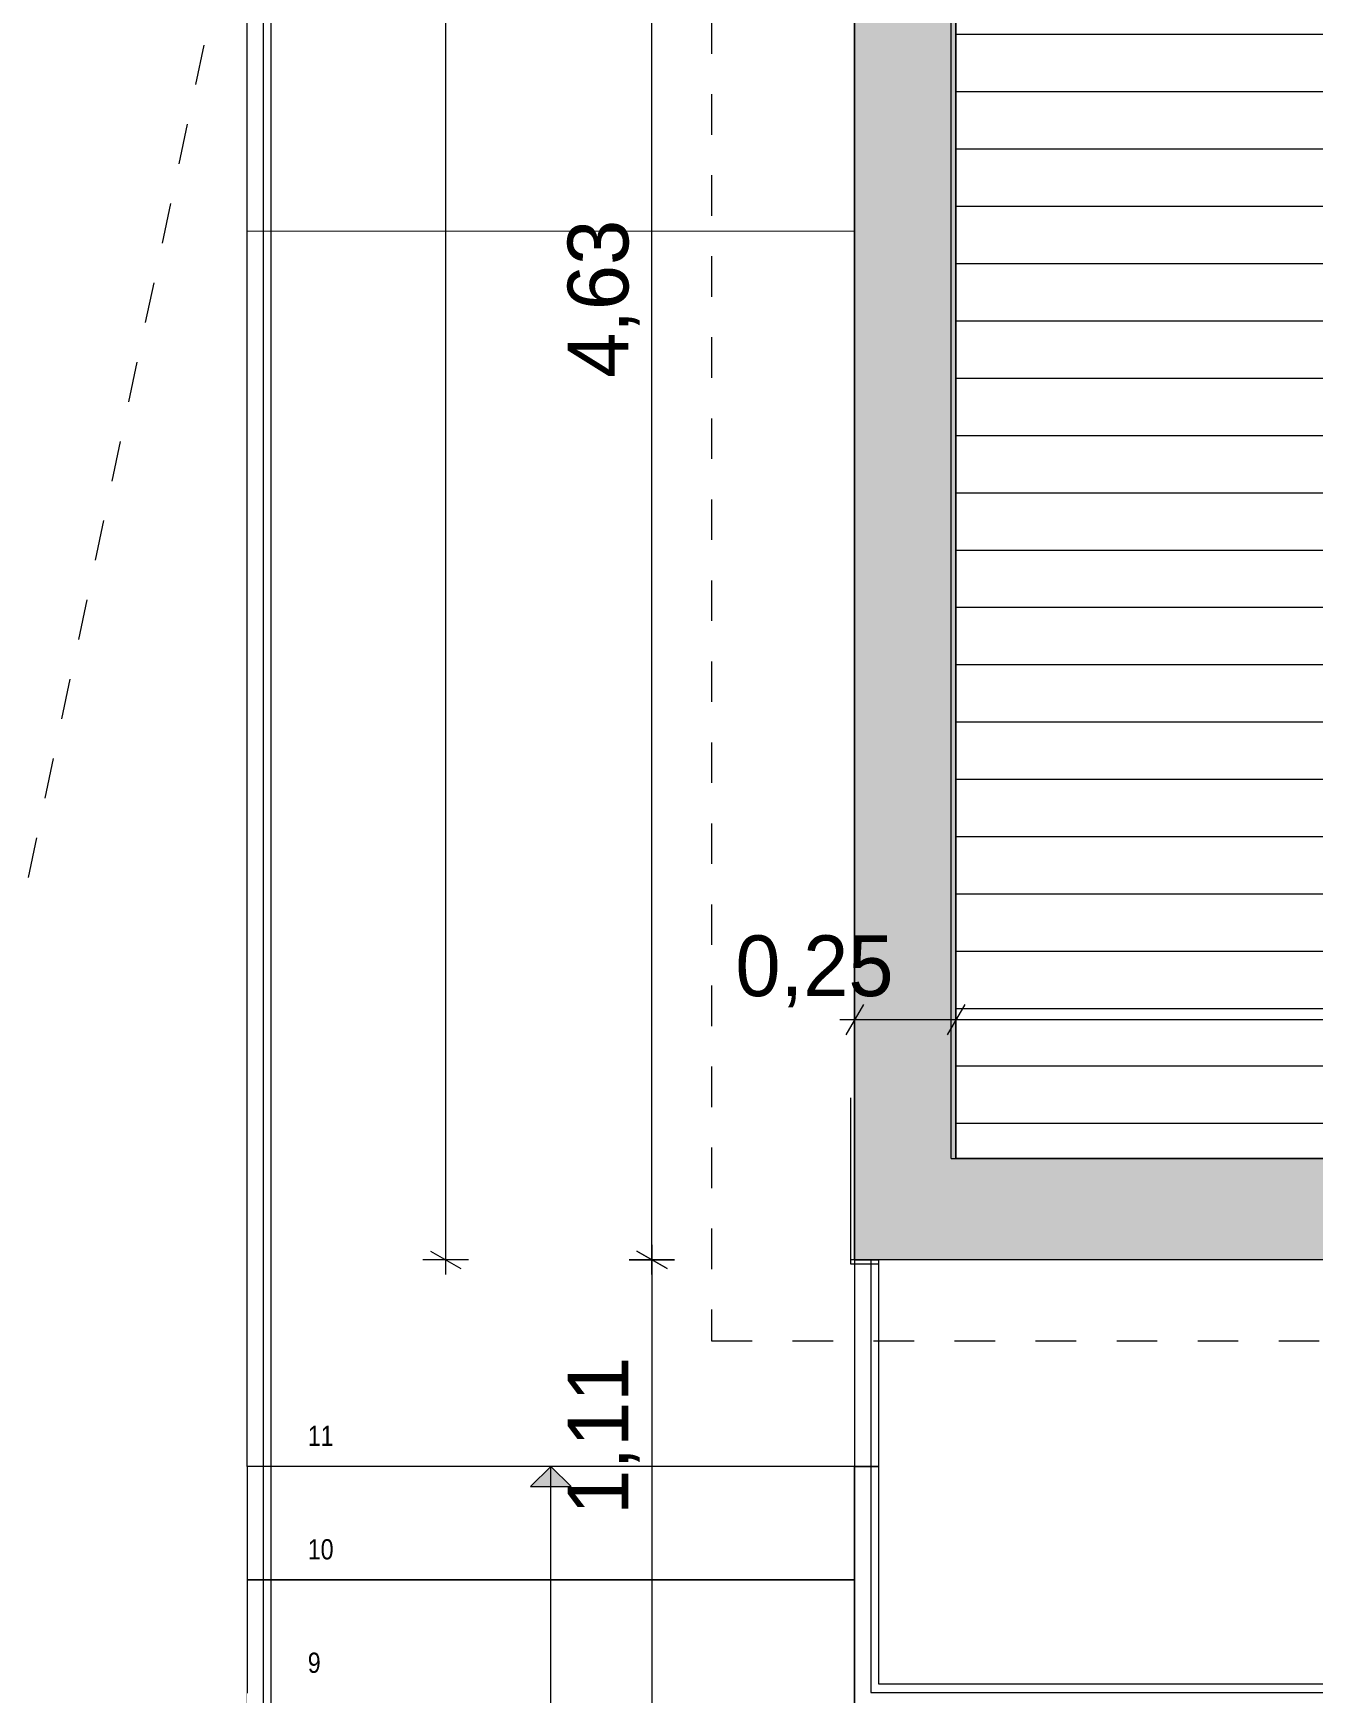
# Model space of a CAD drawing. Header units: metres. Extents: x -111189 to -108577, y -72951 to -72647.
# Drawn here: x -110680.364 to -110677.205, y -72939.223 to -72935.126 of the extents above; entities that cross this region are included whole.
import ezdxf

# ---------------------------------------------------------------- set-up
doc = ezdxf.new("R2010")
doc.units = ezdxf.units.M
doc.header["$MEASUREMENT"] = 0
doc.set_wipeout_variables(frame=1)
for name, pattern in [('Dashed', [0.423333, 0.211667, -0.211667]), ('OTK - Tracejado', [0.08, 0.04, -0.04]), ('OTK - Traço Ponto', [0.2, 0.1, -0.05, 0, -0.05]), ('Wipeout_Contour', [1, 0, -1])]:
    doc.linetypes.add(name, pattern=pattern)
for name, color, linetype in [('Muro Não Confinante - MNC1_1_00 - DESENHO 2D', 7, 'Continuous'), ('Muro Não Confinante - MNC1_1_01 - TERRENO PROPOSTO', 7, 'Continuous'), ('Muro Não Confinante - MNC1_1_03 - COBERTURA', 7, 'Continuous'), ('Muro Não Confinante - MNC1_1_03 - LAJES', 7, 'Continuous'), ('Muro Não Confinante - MNC1_1_04 - TECTO FALSO', 7, 'Continuous'), ('Muro Não Confinante - MNC1_1_05 - PAREDES..35', 7, 'Continuous'), ('Muro Não Confinante - MNC1_1_06 - ESCADAS _ GUARDAS', 7, 'Continuous'), ('Muro Não Confinante - MNC1_1_06 - FORRA', 7, 'Continuous'), ('Muro Não Confinante - MNC1_1_07 - MUROS', 7, 'Continuous'), ('Muro Não Confinante - MNC1_1_08 - EQUIPAMENTO AMOVIVEL', 7, 'Continuous'), ('Muro Não Confinante - MNC1_1_12 - COTAS GERAIS', 7, 'Continuous'), ('Planta Piso -1_1_00 - DESENHO 2D', 7, 'Continuous'), ('Planta Piso -1_1_07 - MUROS', 7, 'Continuous')]:
    doc.layers.add(name, color=color, linetype=linetype)
doc.styles.add('ESTILO_GERADO_1', font='ARIALN.TTF')
doc.styles.add('ESTILO_GERADO_3', font='AGENCYR.TTF')

# ---------------------------------------------------------------- blocks, each defined once
blk = doc.blocks.new('*X144', base_point=(-110694.4627, -72968.689))
at = {"layer": 'Muro Não Confinante - MNC1_1_03 - LAJES', "color": 253, "linetype": 'Continuous', "lineweight": 9, "ltscale": 1000}
for p, q in [((-110678.0859, -72935.1284), (-110677.8359, -72935.1284)), ((-110678.0859, -72935.1284), (-110677.8359, -72935.1284)), ((-110677.8359, -72935.1284), (-110677.5859, -72935.1284)), ((-110677.8359, -72935.1284), (-110677.5859, -72935.1284)), ((-110677.5859, -72935.1284), (-110677.3359, -72935.1284)), ((-110677.5859, -72935.1284), (-110677.3359, -72935.1284)), ((-110677.3359, -72935.1284), (-110677.0859, -72935.1284)), ((-110677.3359, -72935.1284), (-110677.0859, -72935.1284)), ((-110678.0859, -72935.2699), (-110677.8359, -72935.2699)), ((-110678.0859, -72935.2699), (-110677.8359, -72935.2699)), ((-110677.8359, -72935.2699), (-110677.5859, -72935.2699)), ((-110677.8359, -72935.2699), (-110677.5859, -72935.2699)), ((-110677.5859, -72935.2699), (-110677.3359, -72935.2699)), ((-110677.5859, -72935.2699), (-110677.3359, -72935.2699)), ((-110677.3359, -72935.2699), (-110677.0859, -72935.2699)), ((-110677.3359, -72935.2699), (-110677.0859, -72935.2699)), ((-110678.0859, -72935.4114), (-110677.8359, -72935.4114)), ((-110678.0859, -72935.4114), (-110677.8359, -72935.4114)), ((-110677.8359, -72935.4114), (-110677.5859, -72935.4114)), ((-110677.8359, -72935.4114), (-110677.5859, -72935.4114)), ((-110677.5859, -72935.4114), (-110677.3359, -72935.4114)), ((-110677.5859, -72935.4114), (-110677.3359, -72935.4114)), ((-110677.3359, -72935.4114), (-110677.0859, -72935.4114)), ((-110677.3359, -72935.4114), (-110677.0859, -72935.4114)), ((-110678.0859, -72935.5529), (-110677.8359, -72935.5529)), ((-110678.0859, -72935.5529), (-110677.8359, -72935.5529)), ((-110677.8359, -72935.5529), (-110677.5859, -72935.5529)), ((-110677.8359, -72935.5529), (-110677.5859, -72935.5529)), ((-110677.5859, -72935.5529), (-110677.3359, -72935.5529)), ((-110677.5859, -72935.5529), (-110677.3359, -72935.5529)), ((-110677.3359, -72935.5529), (-110677.0859, -72935.5529)), ((-110677.3359, -72935.5529), (-110677.0859, -72935.5529)), ((-110678.0859, -72935.6944), (-110677.8359, -72935.6944)), ((-110678.0859, -72935.6944), (-110677.8359, -72935.6944)), ((-110677.8359, -72935.6944), (-110677.5859, -72935.6944)), ((-110677.8359, -72935.6944), (-110677.5859, -72935.6944)), ((-110677.5859, -72935.6944), (-110677.3359, -72935.6944)), ((-110677.5859, -72935.6944), (-110677.3359, -72935.6944)), ((-110677.3359, -72935.6944), (-110677.0859, -72935.6944)), ((-110677.3359, -72935.6944), (-110677.0859, -72935.6944)), ((-110678.0859, -72935.8359), (-110677.8359, -72935.8359)), ((-110678.0859, -72935.8359), (-110677.8359, -72935.8359)), ((-110677.8359, -72935.8359), (-110677.5859, -72935.8359)), ((-110677.8359, -72935.8359), (-110677.5859, -72935.8359)), ((-110677.5859, -72935.8359), (-110677.3359, -72935.8359)), ((-110677.5859, -72935.8359), (-110677.3359, -72935.8359)), ((-110677.3359, -72935.8359), (-110677.0859, -72935.8359)), ((-110677.3359, -72935.8359), (-110677.0859, -72935.8359)), ((-110678.0859, -72935.9774), (-110677.8359, -72935.9774)), ((-110678.0859, -72935.9774), (-110677.8359, -72935.9774)), ((-110677.8359, -72935.9774), (-110677.5859, -72935.9774)), ((-110677.8359, -72935.9774), (-110677.5859, -72935.9774)), ((-110677.5859, -72935.9774), (-110677.3359, -72935.9774)), ((-110677.5859, -72935.9774), (-110677.3359, -72935.9774)), ((-110677.3359, -72935.9774), (-110677.0859, -72935.9774)), ((-110677.3359, -72935.9774), (-110677.0859, -72935.9774)), ((-110678.0859, -72936.1189), (-110677.8359, -72936.1189)), ((-110678.0859, -72936.1189), (-110677.8359, -72936.1189)), ((-110677.8359, -72936.1189), (-110677.5859, -72936.1189)), ((-110677.8359, -72936.1189), (-110677.5859, -72936.1189)), ((-110677.5859, -72936.1189), (-110677.3359, -72936.1189)), ((-110677.5859, -72936.1189), (-110677.3359, -72936.1189)), ((-110677.3359, -72936.1189), (-110677.0859, -72936.1189)), ((-110677.3359, -72936.1189), (-110677.0859, -72936.1189)), ((-110678.0859, -72936.2604), (-110677.8359, -72936.2604)), ((-110678.0859, -72936.2604), (-110677.8359, -72936.2604)), ((-110677.8359, -72936.2604), (-110677.5859, -72936.2604)), ((-110677.8359, -72936.2604), (-110677.5859, -72936.2604)), ((-110677.5859, -72936.2604), (-110677.3359, -72936.2604)), ((-110677.5859, -72936.2604), (-110677.3359, -72936.2604)), ((-110677.3359, -72936.2604), (-110677.0859, -72936.2604)), ((-110677.3359, -72936.2604), (-110677.0859, -72936.2604)), ((-110678.0859, -72936.4019), (-110677.8359, -72936.4019)), ((-110678.0859, -72936.4019), (-110677.8359, -72936.4019)), ((-110677.8359, -72936.4019), (-110677.5859, -72936.4019)), ((-110677.8359, -72936.4019), (-110677.5859, -72936.4019)), ((-110677.5859, -72936.4019), (-110677.3359, -72936.4019)), ((-110677.5859, -72936.4019), (-110677.3359, -72936.4019)), ((-110677.3359, -72936.4019), (-110677.0859, -72936.4019)), ((-110677.3359, -72936.4019), (-110677.0859, -72936.4019)), ((-110678.0859, -72936.5434), (-110677.8359, -72936.5434)), ((-110678.0859, -72936.5434), (-110677.8359, -72936.5434)), ((-110677.8359, -72936.5434), (-110677.5859, -72936.5434)), ((-110677.8359, -72936.5434), (-110677.5859, -72936.5434)), ((-110677.5859, -72936.5434), (-110677.3359, -72936.5434)), ((-110677.5859, -72936.5434), (-110677.3359, -72936.5434)), ((-110677.3359, -72936.5434), (-110677.0859, -72936.5434)), ((-110677.3359, -72936.5434), (-110677.0859, -72936.5434)), ((-110678.0859, -72936.6849), (-110677.8359, -72936.6849)), ((-110678.0859, -72936.6849), (-110677.8359, -72936.6849)), ((-110677.8359, -72936.6849), (-110677.5859, -72936.6849)), ((-110677.8359, -72936.6849), (-110677.5859, -72936.6849)), ((-110677.5859, -72936.6849), (-110677.3359, -72936.6849)), ((-110677.5859, -72936.6849), (-110677.3359, -72936.6849)), ((-110677.3359, -72936.6849), (-110677.0859, -72936.6849)), ((-110677.3359, -72936.6849), (-110677.0859, -72936.6849)), ((-110678.0859, -72936.8264), (-110677.8359, -72936.8264)), ((-110678.0859, -72936.8264), (-110677.8359, -72936.8264)), ((-110677.8359, -72936.8264), (-110677.5859, -72936.8264)), ((-110677.8359, -72936.8264), (-110677.5859, -72936.8264)), ((-110677.5859, -72936.8264), (-110677.3359, -72936.8264)), ((-110677.5859, -72936.8264), (-110677.3359, -72936.8264)), ((-110677.3359, -72936.8264), (-110677.0859, -72936.8264)), ((-110677.3359, -72936.8264), (-110677.0859, -72936.8264)), ((-110678.0859, -72936.9679), (-110677.8359, -72936.9679)), ((-110678.0859, -72936.9679), (-110677.8359, -72936.9679)), ((-110677.8359, -72936.9679), (-110677.5859, -72936.9679)), ((-110677.8359, -72936.9679), (-110677.5859, -72936.9679)), ((-110677.5859, -72936.9679), (-110677.3359, -72936.9679)), ((-110677.5859, -72936.9679), (-110677.3359, -72936.9679)), ((-110677.3359, -72936.9679), (-110677.0859, -72936.9679)), ((-110677.3359, -72936.9679), (-110677.0859, -72936.9679)), ((-110678.0859, -72937.1094), (-110677.8359, -72937.1094)), ((-110678.0859, -72937.1094), (-110677.8359, -72937.1094)), ((-110677.8359, -72937.1094), (-110677.5859, -72937.1094)), ((-110677.8359, -72937.1094), (-110677.5859, -72937.1094)), ((-110677.5859, -72937.1094), (-110677.3359, -72937.1094)), ((-110677.5859, -72937.1094), (-110677.3359, -72937.1094)), ((-110677.3359, -72937.1094), (-110677.0859, -72937.1094)), ((-110677.3359, -72937.1094), (-110677.0859, -72937.1094)), ((-110678.0859, -72937.2509), (-110677.8359, -72937.2509)), ((-110678.0859, -72937.2509), (-110677.8359, -72937.2509)), ((-110677.8359, -72937.2509), (-110677.5859, -72937.2509)), ((-110677.8359, -72937.2509), (-110677.5859, -72937.2509)), ((-110677.5859, -72937.2509), (-110677.3359, -72937.2509)), ((-110677.5859, -72937.2509), (-110677.3359, -72937.2509)), ((-110677.3359, -72937.2509), (-110677.0859, -72937.2509)), ((-110677.3359, -72937.2509), (-110677.0859, -72937.2509)), ((-110678.0859, -72937.3924), (-110677.8359, -72937.3924)), ((-110678.0859, -72937.3924), (-110677.8359, -72937.3924)), ((-110677.8359, -72937.3924), (-110677.5859, -72937.3924)), ((-110677.8359, -72937.3924), (-110677.5859, -72937.3924)), ((-110677.5859, -72937.3924), (-110677.3359, -72937.3924)), ((-110677.5859, -72937.3924), (-110677.3359, -72937.3924)), ((-110677.3359, -72937.3924), (-110677.0859, -72937.3924)), ((-110677.3359, -72937.3924), (-110677.0859, -72937.3924)), ((-110678.0859, -72937.5339), (-110677.8359, -72937.5339)), ((-110678.0859, -72937.5339), (-110677.8359, -72937.5339)), ((-110677.8359, -72937.5339), (-110677.5859, -72937.5339)), ((-110677.8359, -72937.5339), (-110677.5859, -72937.5339)), ((-110677.5859, -72937.5339), (-110677.3359, -72937.5339)), ((-110677.5859, -72937.5339), (-110677.3359, -72937.5339)), ((-110677.3359, -72937.5339), (-110677.0859, -72937.5339)), ((-110677.3359, -72937.5339), (-110677.0859, -72937.5339)), ((-110678.0859, -72937.6754), (-110677.8359, -72937.6754)), ((-110678.0859, -72937.6754), (-110677.8359, -72937.6754)), ((-110677.8359, -72937.6754), (-110677.5859, -72937.6754)), ((-110677.8359, -72937.6754), (-110677.5859, -72937.6754)), ((-110677.5859, -72937.6754), (-110677.3359, -72937.6754)), ((-110677.5859, -72937.6754), (-110677.3359, -72937.6754)), ((-110677.3359, -72937.6754), (-110677.0859, -72937.6754)), ((-110677.3359, -72937.6754), (-110677.0859, -72937.6754)), ((-110678.0859, -72937.8169), (-110677.8359, -72937.8169)), ((-110678.0859, -72937.8169), (-110677.8359, -72937.8169)), ((-110677.8359, -72937.8169), (-110677.5859, -72937.8169)), ((-110677.8359, -72937.8169), (-110677.5859, -72937.8169)), ((-110677.5859, -72937.8169), (-110677.3359, -72937.8169)), ((-110677.5859, -72937.8169), (-110677.3359, -72937.8169)), ((-110677.3359, -72937.8169), (-110677.0859, -72937.8169)), ((-110677.3359, -72937.8169), (-110677.0859, -72937.8169))]:
    blk.add_line(p, q, dxfattribs=at)

msp = doc.modelspace()

# ---------------------------------------------------------------- hatches: boundary and pattern name
at = {"layer": 'Planta Piso -1_1_07 - MUROS', "linetype": 'Continuous', "lineweight": 0, "true_color": 0x939598}
h = msp.add_hatch(color=252, dxfattribs=at)
h.paths.add_polyline_path([(-110676.7109, -72937.9039), (-110678.0859, -72937.9039), (-110678.0859, -72938.1539), (-110676.7109, -72938.1539)])
h.paths.add_polyline_path([(-110673.3359, -72937.9039), (-110674.7109, -72937.9039), (-110674.7109, -72937.9439), (-110674.7109, -72938.1539), (-110673.3359, -72938.1539)])
h.paths.add_polyline_path([(-110673.3245, -72937.9039), (-110673.3359, -72937.9039), (-110673.3359, -72938.1539), (-110673.3245, -72938.1539)])
h.paths.add_polyline_path([(-110673.1859, -72937.9039), (-110673.3245, -72937.9039), (-110673.3245, -72938.1539), (-110673.1859, -72938.1539)])
h.paths.add_polyline_path([(-110673.0859, -72937.9039), (-110673.1859, -72937.9039), (-110673.1859, -72938.1539), (-110673.0859, -72938.1539)])
h.paths.add_polyline_path([(-110673.0859, -72937.5611), (-110673.1859, -72937.5611), (-110673.1859, -72937.9039), (-110673.0859, -72937.9039)])
h.paths.add_polyline_path([(-110673.1859, -72937.5611), (-110673.3245, -72937.5611), (-110673.3245, -72937.9039), (-110673.1859, -72937.9039)])
h.paths.add_polyline_path([(-110673.1859, -72937.2629), (-110673.2359, -72937.2629), (-110673.2959, -72937.2629), (-110673.3245, -72937.2629), (-110673.3245, -72937.5611), (-110673.1859, -72937.5611)])
h.paths.add_polyline_path([(-110673.0859, -72937.2629), (-110673.1859, -72937.2629), (-110673.1859, -72937.5611), (-110673.0859, -72937.5611)])
h.paths.add_polyline_path([(-110673.4692, -72931.1272), (-110673.1174, -72931.1272), (-110673.1174, -72930.8324), (-110673.4692, -72930.8324)], flags=9)
h.paths.add_polyline_path([(-110673.5018, -72930.8297), (-110672.8744, -72930.8297), (-110672.8744, -72930.5349), (-110673.5018, -72930.5349)], flags=9)
h.paths.add_polyline_path([(-110673.5096, -72930.5865), (-110673.2049, -72930.5865), (-110673.2049, -72930.2917), (-110673.5096, -72930.2917)], flags=9)
h = msp.add_hatch(color=252, dxfattribs=at)
h.paths.add_polyline_path([(-110678.1372, -72933.5289), (-110678.3359, -72933.5289), (-110678.3359, -72933.6502), (-110678.1372, -72933.6502)])
h.paths.add_polyline_path([(-110678.0859, -72933.5289), (-110678.1372, -72933.5289), (-110678.1372, -72933.6502), (-110678.0859, -72933.6502)])
h.paths.add_polyline_path([(-110678.0859, -72933.6502), (-110678.1372, -72933.6502), (-110678.1372, -72933.7539), (-110678.0859, -72933.7539)])
h.paths.add_polyline_path([(-110678.1372, -72933.6502), (-110678.3359, -72933.6502), (-110678.3359, -72933.7539), (-110678.1372, -72933.7539)])
h.paths.add_polyline_path([(-110678.1372, -72933.7544), (-110678.3359, -72933.7544), (-110678.3359, -72938.1539), (-110678.0859, -72938.1539), (-110678.0859, -72934.5539), (-110678.0859, -72934.5539), (-110678.0859, -72933.9946), (-110678.1372, -72933.9946)])
h.paths.add_polyline_path([(-110678.0859, -72933.7544), (-110678.1372, -72933.7544), (-110678.1372, -72933.9946), (-110678.0859, -72933.9946), (-110678.0859, -72933.9539)], flags=17)
h.paths.add_polyline_path([(-110674.7582, -72935.0114), (-110674.7582, -72934.6986), (-110675.053, -72934.6986), (-110675.053, -72935.0114)], flags=9)
h.paths.add_polyline_path([(-110674.7582, -72936.4908), (-110674.7582, -72936.1393), (-110675.053, -72936.1393), (-110675.053, -72936.4908)], flags=9)
h.paths.add_polyline_path([(-110674.6361, -72936.4327), (-110673.9675, -72936.4327), (-110673.9675, -72936.1379), (-110674.6361, -72936.1379)], flags=9)
h.paths.add_polyline_path([(-110674.6404, -72936.1895), (-110674.1411, -72936.1895), (-110674.1411, -72935.8947), (-110674.6404, -72935.8947)], flags=9)
h.paths.add_polyline_path([(-110670.742, -72934.9276), (-110670.2453, -72934.9276), (-110670.2453, -72934.6328), (-110670.742, -72934.6328)], flags=9)
h.paths.add_polyline_path([(-110675.9703, -72937.8932), (-110675.4736, -72937.8932), (-110675.4736, -72937.5984), (-110675.9703, -72937.5984)], flags=9)
h.paths.add_polyline_path([(-110673.6798, -72937.5971), (-110673.3304, -72937.5971), (-110673.3304, -72937.3024), (-110673.6798, -72937.3024)], flags=9)
h.paths.add_polyline_path([(-110675.8812, -72937.5971), (-110675.5473, -72937.5971), (-110675.5473, -72937.3024), (-110675.8812, -72937.3024)], flags=9)

# ---------------------------------------------------------------- linework, layer by layer
at = {"layer": 'Muro Não Confinante - MNC1_1_01 - TERRENO PROPOSTO', "color": 7, "linetype": 'Continuous', "lineweight": 13, "ltscale": 1000, "flags": 128}
msp.add_lwpolyline([(-110671.7102, -72937.9089), (-110671.9613, -72937.9089), (-110672.091, -72937.9089), (-110673.0859, -72937.9089), (-110673.0859, -72938.1539), (-110673.4822, -72938.1539), (-110673.8978, -72938.1539), (-110674.188, -72938.1539), (-110674.6831, -72938.1539), (-110674.9403, -72938.1539), (-110675.3944, -72938.1539), (-110675.561, -72938.1539), (-110676.4355, -72938.1539), (-110678.3359, -72938.1539), (-110678.3359, -72935.6158), (-110679.8367, -72935.6158), (-110679.8359, -72941.1839)], dxfattribs=at)
at = {"layer": 'Muro Não Confinante - MNC1_1_03 - COBERTURA', "color": 7, "linetype": 'OTK - Traço Ponto', "lineweight": 13, "ltscale": 1000}
for q in [(-110678.0974, -72934.7039), (-110675.7109, -72937.9039)]:
    msp.add_line((-110678.0974, -72937.9039), q, dxfattribs=at)
at = {"layer": 'Muro Não Confinante - MNC1_1_03 - COBERTURA', "color": 7, "linetype": 'Dashed', "lineweight": 13, "ltscale": 10}
msp.add_line((-110675.7109, -72937.9039), (-110678.0974, -72937.9039), dxfattribs=at)
at = {"layer": 'Muro Não Confinante - MNC1_1_03 - LAJES', "color": 7, "linetype": 'Continuous', "lineweight": 13, "ltscale": 1000, "flags": 128}
msp.add_lwpolyline([(-110678.0859, -72937.9039), (-110673.3359, -72937.9039), (-110673.3359, -72935.1039), (-110673.3359, -72931.5039), (-110674.4359, -72931.5039), (-110674.4359, -72934.7039), (-110678.0859, -72934.7039)], close=True, dxfattribs=at)
msp.add_lwpolyline([(-110677.9359, -72939.2018), (-110677.9359, -72938.6639), (-110678.3359, -72938.6639), (-110678.3359, -72940.0539), (-110671.5859, -72940.0539), (-110671.5859, -72939.2539), (-110666.9859, -72939.2539), (-110666.9859, -72935.2039), (-110667.3772, -72935.2039), (-110667.3772, -72938.8539), (-110671.9859, -72938.8539), (-110671.9859, -72939.6539), (-110677.9359, -72939.6539), (-110677.9359, -72939.2618)], dxfattribs=at)
at = {"layer": 'Muro Não Confinante - MNC1_1_05 - PAREDES..35', "color": 7, "linetype": 'Continuous', "lineweight": 20, "ltscale": 1000, "flags": 128}
for points in [[(-110678.0859, -72937.9039), (-110678.0859, -72934.7039)], [(-110676.7109, -72937.9039), (-110678.0859, -72937.9039)], [(-110678.0859, -72938.1539), (-110676.7109, -72938.1539)]]:
    msp.add_lwpolyline(points, dxfattribs=at)
at = {"layer": 'Muro Não Confinante - MNC1_1_06 - ESCADAS _ GUARDAS', "color": 7, "linetype": 'Continuous', "lineweight": 13, "ltscale": 1000}
for p, q in [((-110678.0443, -72938.6639), (-110678.0643, -72938.6639)), ((-110678.0643, -72938.6639), (-110678.0643, -72939.2018)), ((-110678.0443, -72939.2018), (-110678.0443, -72938.6639))]:
    msp.add_line(p, q, dxfattribs=at)
at = {"layer": 'Muro Não Confinante - MNC1_1_06 - ESCADAS _ GUARDAS', "color": 254, "linetype": 'Continuous', "lineweight": 13, "ltscale": 1000}
for p, q in [((-110678.0443, -72938.6639), (-110678.0643, -72938.6639)), ((-110678.0643, -72938.6639), (-110678.0643, -72939.2018)), ((-110678.0443, -72939.2018), (-110678.0443, -72938.6639))]:
    msp.add_line(p, q, dxfattribs=at)
at = {"layer": 'Muro Não Confinante - MNC1_1_06 - FORRA', "color": 7, "linetype": 'Continuous', "lineweight": 13, "ltscale": 1000, "flags": 128}
msp.add_lwpolyline([(-110677.9459, -72938.1642), (-110677.9459, -72938.1542)], dxfattribs=at)
at = {"layer": 'Muro Não Confinante - MNC1_1_07 - MUROS', "color": 7, "linetype": 'Continuous', "lineweight": 13, "ltscale": 1000, "flags": 128}
for points in [[(-110678.3359, -72938.1512), (-110678.3359, -72942.6868), (-110678.1859, -72942.6573), (-110678.1859, -72940.0539)], [(-110678.1859, -72939.2018), (-110678.1859, -72938.1539)]]:
    msp.add_lwpolyline(points, dxfattribs=at)
at = {"layer": 'Muro Não Confinante - MNC1_1_12 - COTAS GERAIS', "color": 7, "linetype": 'Continuous', "lineweight": 5, "ltscale": 1000}
for p, q in [((-110678.0859, -72937.6173), (-110678.0859, -72937.5048)), ((-110678.0643, -72937.5236), (-110678.1076, -72937.5986)), ((-110678.0859, -72937.5611), (-110673.3359, -72937.5611))]:
    msp.add_line(p, q, dxfattribs=at)

# ---------------------------------------------------------------- block references
at = {"layer": 'Muro Não Confinante - MNC1_1_08 - EQUIPAMENTO AMOVIVEL', "color": 8, "linetype": 'Continuous', "lineweight": 13, "ltscale": 1000}
msp.add_blockref('*X144', (-110694.4627, -72968.689), dxfattribs=at)

# ---------------------------------------------------------------- next in the draw order: wipeouts: each hides what was drawn before it
at = {"color": 254, "linetype": 'Wipeout_Contour', "lineweight": 0, "ltscale": 1060420.378260155}
msp.add_wipeout([(-110683.1319, -72938.1539), (-110683.1473, -72942.4934), (-110679.8359, -72942.4934), (-110679.8359, -72941.1839), (-110679.8359, -72935.6158), (-110678.3359, -72935.6158), (-110678.3359, -72934.6613), (-110683.1194, -72934.6443)], dxfattribs=at).dxf.layer = 'Muro Não Confinante - MNC1_1_07 - MUROS'

# ---------------------------------------------------------------- next in the draw order: linework, layer by layer
at = {"layer": 'Muro Não Confinante - MNC1_1_07 - MUROS', "color": 7, "linetype": 'Continuous', "lineweight": 13, "ltscale": 1000, "flags": 128}
msp.add_lwpolyline([(-110683.1319, -72938.1539), (-110683.1194, -72934.6443), (-110678.3359, -72934.6613), (-110678.3359, -72935.6158), (-110679.8359, -72935.6158), (-110679.8359, -72941.1839), (-110679.8359, -72942.4934), (-110683.1473, -72942.4934)], close=True, dxfattribs=at)

# ---------------------------------------------------------------- next in the draw order: wipeouts: each hides what was drawn before it
at = {"color": 254, "linetype": 'Wipeout_Contour', "lineweight": 0, "ltscale": 795305.123755}
msp.add_wipeout([(-110679.8359, -72935.6158), (-110679.8359, -72941.0755), (-110679.6859, -72941.0864), (-110679.6859, -72935.7658), (-110678.3359, -72935.7658), (-110678.3359, -72935.6158)], dxfattribs=at).dxf.layer = 'Muro Não Confinante - MNC1_1_07 - MUROS'

# ---------------------------------------------------------------- next in the draw order: hatches: boundary and pattern name
at = {"layer": 'Muro Não Confinante - MNC1_1_06 - ESCADAS _ GUARDAS', "linetype": 'Continuous', "lineweight": 13}
msp.add_hatch(color=255, dxfattribs=at).paths.add_polyline_path([(-110679.0859, -72938.6639), (-110679.1359, -72938.7139), (-110679.0359, -72938.7139)])

# ---------------------------------------------------------------- next in the draw order: linework, layer by layer
at = {"layer": 'Muro Não Confinante - MNC1_1_03 - LAJES', "color": 7, "linetype": 'Continuous', "lineweight": 13, "ltscale": 1000, "flags": 128}
msp.add_lwpolyline([(-110679.8359, -72928.006), (-110679.5359, -72928.006), (-110679.5359, -72928.5647), (-110678.3359, -72928.5647), (-110678.3359, -72938.6639), (-110679.8359, -72938.6639), (-110679.8359, -72933.7539)], dxfattribs=at)
msp.add_lwpolyline([(-110678.3359, -72938.1539), (-110678.3359, -72928.0039), (-110673.267, -72928.0039), (-110673.0859, -72928.0039), (-110673.0859, -72929.2539), (-110668.3859, -72929.2539), (-110668.3859, -72935.2039), (-110673.0859, -72935.2039), (-110673.0859, -72938.1539)], close=True, dxfattribs=at)
at = {"layer": 'Muro Não Confinante - MNC1_1_04 - TECTO FALSO', "color": 7, "linetype": 'Continuous', "lineweight": 13, "ltscale": 1000, "flags": 128}
msp.add_lwpolyline([(-110677.9359, -72939.2618), (-110677.9359, -72939.6539), (-110671.9859, -72939.6539), (-110671.9859, -72938.8539), (-110667.3772, -72938.8539), (-110667.3772, -72935.2039), (-110666.9859, -72935.2039), (-110666.9859, -72939.2539), (-110671.5859, -72939.2539), (-110671.5859, -72940.0539), (-110678.3359, -72940.0539), (-110678.3359, -72938.6639), (-110677.9359, -72938.6639), (-110677.9359, -72939.2018)], dxfattribs=at)
at = {"layer": 'Muro Não Confinante - MNC1_1_05 - PAREDES..35', "color": 7, "linetype": 'Continuous', "lineweight": 20, "ltscale": 1000, "flags": 128}
for points in [[(-110678.3359, -72933.5289), (-110678.3359, -72938.1539)], [(-110678.3359, -72938.1539), (-110678.0859, -72938.1539)]]:
    msp.add_lwpolyline(points, dxfattribs=at)
at = {"layer": 'Muro Não Confinante - MNC1_1_06 - ESCADAS _ GUARDAS', "color": 254, "linetype": 'Continuous', "lineweight": 13, "ltscale": 1000}
for p, q in [((-110679.7959, -72933.7539), (-110679.7959, -72938.65)), ((-110679.7759, -72938.65), (-110679.7759, -72933.7539)), ((-110679.7959, -72938.65), (-110679.7959, -72941.5819)), ((-110679.7759, -72941.5819), (-110679.7759, -72938.65))]:
    msp.add_line(p, q, dxfattribs=at)
at = {"layer": 'Muro Não Confinante - MNC1_1_06 - ESCADAS _ GUARDAS', "color": 7, "linetype": 'Continuous', "lineweight": 13, "ltscale": 1000}
for p, q in [((-110679.7959, -72933.7539), (-110679.7959, -72938.65)), ((-110679.7759, -72938.65), (-110679.7759, -72933.7539)), ((-110679.7959, -72938.65), (-110679.7959, -72941.5819)), ((-110679.7759, -72941.5819), (-110679.7759, -72938.65)), ((-110678.3359, -72938.6639), (-110679.8359, -72938.6639)), ((-110679.8359, -72938.6639), (-110679.8359, -72938.9439)), ((-110679.0859, -72938.9439), (-110679.0859, -72938.6639)), ((-110678.3359, -72938.9439), (-110678.3359, -72938.6639)), ((-110678.3359, -72938.9439), (-110679.8359, -72938.9439)), ((-110679.8359, -72938.9439), (-110679.8359, -72939.2239)), ((-110679.8359, -72938.9439), (-110678.3359, -72938.9439)), ((-110679.0859, -72941.1839), (-110679.0859, -72938.9439)), ((-110678.3359, -72939.2239), (-110678.3359, -72938.9439))]:
    msp.add_line(p, q, dxfattribs=at)
at = {"layer": 'Muro Não Confinante - MNC1_1_06 - ESCADAS _ GUARDAS', "color": 7, "linetype": 'Continuous', "lineweight": 13, "ltscale": 1000, "flags": 128}
msp.add_lwpolyline([(-110679.0859, -72938.6639), (-110679.1359, -72938.7139), (-110679.0359, -72938.7139)], close=True, dxfattribs=at)
at = {"layer": 'Muro Não Confinante - MNC1_1_06 - FORRA', "color": 7, "linetype": 'Continuous', "lineweight": 13, "ltscale": 1000, "flags": 128}
for points in [[(-110678.346, -72937.7539), (-110678.346, -72938.1539)], [(-110678.346, -72937.7539), (-110678.346, -72938.1539)], [(-110678.346, -72937.7539), (-110678.346, -72938.1539)], [(-110678.336, -72938.1539), (-110678.336, -72937.7539)], [(-110678.336, -72938.1539), (-110678.336, -72937.7539)], [(-110678.336, -72938.1539), (-110678.336, -72937.7539)], [(-110677.9459, -72938.1542), (-110678.3459, -72938.1542)], [(-110678.3459, -72938.1542), (-110678.3459, -72938.1642)], [(-110678.3459, -72938.1642), (-110677.9459, -72938.1642)]]:
    msp.add_lwpolyline(points, dxfattribs=at)
at = {"layer": 'Muro Não Confinante - MNC1_1_12 - COTAS GERAIS', "color": 7, "linetype": 'Continuous', "lineweight": 5, "ltscale": 1000}
for p, q in [((-110679.3453, -72938.1539), (-110679.3453, -72928.0039)), ((-110678.8365, -72938.1539), (-110678.8365, -72933.5289)), ((-110678.3359, -72937.6173), (-110678.3359, -72937.5048)), ((-110678.3143, -72937.5236), (-110678.3576, -72937.5986)), ((-110678.3726, -72937.5611), (-110678.3359, -72937.5611)), ((-110678.3359, -72937.5611), (-110678.0859, -72937.5611)), ((-110678.8365, -72938.1172), (-110678.8365, -72938.1539)), ((-110679.2891, -72938.1539), (-110679.4016, -72938.1539)), ((-110679.3828, -72938.1323), (-110679.3078, -72938.1756)), ((-110679.3453, -72938.1906), (-110679.3453, -72938.1539)), ((-110678.8928, -72938.1539), (-110678.7803, -72938.1539)), ((-110678.7803, -72938.1539), (-110678.8928, -72938.1539)), ((-110678.799, -72938.1756), (-110678.874, -72938.1323)), ((-110678.874, -72938.1323), (-110678.799, -72938.1756)), ((-110678.8365, -72938.1539), (-110678.8365, -72939.2618)), ((-110678.8365, -72938.1906), (-110678.8365, -72938.1539))]:
    msp.add_line(p, q, dxfattribs=at)
at = {"layer": 'Planta Piso -1_1_00 - DESENHO 2D', "color": 252, "linetype": 'OTK - Traço Ponto', "lineweight": 9}
msp.add_line((-110681.4916, -72942.4934), (-110679.8359, -72934.656), dxfattribs=at)

# ---------------------------------------------------------------- next in the draw order: texts
at = {"layer": 'Muro Não Confinante - MNC1_1_06 - ESCADAS _ GUARDAS', "color": 7, "linetype": 'Continuous', "lineweight": 13, "char_height": 0.05, "attachment_point": 4, "rotation": 360, "style": 'ESTILO_GERADO_1'}
for s, insert in [('\\A1;{\\pql;\\fArial Narrow|b0|i0|c0|p0;\\W1.000000;11}', (-110679.6859, -72938.5886)), ('\\A1;{\\pql;\\fArial Narrow|b0|i0|c0|p0;\\W1.000000;10}', (-110679.6859, -72938.869)), ('\\A1;{\\pql;\\fArial Narrow|b0|i0|c0|p0;\\W1.000000;9}', (-110679.6859, -72939.149))]:
    msp.add_mtext(s, dxfattribs=dict(at, insert=insert))
at = {"layer": 'Muro Não Confinante - MNC1_1_12 - COTAS GERAIS', "color": 7, "linetype": 'Continuous', "lineweight": 5, "char_height": 0.15, "attachment_point": 7, "rotation": 90, "style": 'ESTILO_GERADO_3'}
for s, insert, width in [('\\A1;{\\pql;\\fAgency FB|b0|i0|c0|p0;\\W1.000000;4,63}', (-110678.8665, -72935.9771), 0.271369), ('\\A1;{\\pql;\\fAgency FB|b0|i0|c0|p0;\\W1.000000;1,11}', (-110678.8665, -72938.7833), 0.150888)]:
    msp.add_mtext(s, dxfattribs=dict(at, insert=insert, width=width))
at = {"layer": 'Muro Não Confinante - MNC1_1_12 - COTAS GERAIS', "color": 7, "linetype": 'Continuous', "lineweight": 5, "insert": (-110678.6303, -72937.5311), "char_height": 0.15, "width": 0.272699, "attachment_point": 7, "style": 'ESTILO_GERADO_3'}
msp.add_mtext('\\A1;{\\pql;\\fAgency FB|b0|i0|c0|p0;\\W1.000000;0,25}', dxfattribs=at)

# ---------------------------------------------------------------- next in the draw order: wipeouts: each hides what was drawn before it
at = {"color": 254, "linetype": 'Wipeout_Contour', "lineweight": 0, "ltscale": 530194.888211}
msp.add_wipeout([(-110678.2759, -72938.1539), (-110678.2759, -72939.2018), (-110673.1459, -72939.2018), (-110673.1459, -72938.1539)], dxfattribs=at).dxf.layer = 'Muro Não Confinante - MNC1_1_06 - ESCADAS _ GUARDAS'

# ---------------------------------------------------------------- next in the draw order: linework, layer by layer
at = {"layer": 'Muro Não Confinante - MNC1_1_00 - DESENHO 2D', "color": 7, "linetype": 'OTK - Tracejado', "lineweight": 5, "ltscale": 0.7, "flags": 128}
msp.add_lwpolyline([(-110678.6891, -72938.3539), (-110672.8006, -72938.3539), (-110672.8006, -72935.4039), (-110668.1006, -72935.4039), (-110668.1006, -72929.0539), (-110672.7539, -72929.0539), (-110672.7539, -72927.8039), (-110678.6891, -72927.8039)], close=True, dxfattribs=at)
at = {"layer": 'Muro Não Confinante - MNC1_1_03 - LAJES', "color": 7, "linetype": 'Continuous', "lineweight": 13, "ltscale": 1000, "flags": 128}
msp.add_lwpolyline([(-110678.3359, -72939.2618), (-110673.0859, -72939.2618), (-110673.0859, -72938.1539), (-110678.3359, -72938.1539)], close=True, dxfattribs=at)
at = {"layer": 'Muro Não Confinante - MNC1_1_06 - ESCADAS _ GUARDAS', "color": 7, "linetype": 'Continuous', "lineweight": 13, "ltscale": 1000}
for p, q in [((-110678.2759, -72938.1539), (-110678.2959, -72938.1539)), ((-110678.2959, -72938.1539), (-110678.2959, -72939.2218)), ((-110678.2759, -72939.2018), (-110678.2759, -72938.1539)), ((-110678.2959, -72939.2218), (-110673.1259, -72939.2218)), ((-110673.1459, -72939.2018), (-110678.2759, -72939.2018))]:
    msp.add_line(p, q, dxfattribs=at)
at = {"layer": 'Muro Não Confinante - MNC1_1_06 - ESCADAS _ GUARDAS', "color": 254, "linetype": 'Continuous', "lineweight": 13, "ltscale": 1000}
for p, q in [((-110678.2759, -72938.1539), (-110678.2959, -72938.1539)), ((-110678.2959, -72938.1539), (-110678.2959, -72939.2218)), ((-110678.2759, -72939.2018), (-110678.2759, -72938.1539)), ((-110678.2959, -72939.2218), (-110673.1259, -72939.2218)), ((-110673.1459, -72939.2018), (-110678.2759, -72939.2018))]:
    msp.add_line(p, q, dxfattribs=at)

doc.saveas('drawing.dxf')
